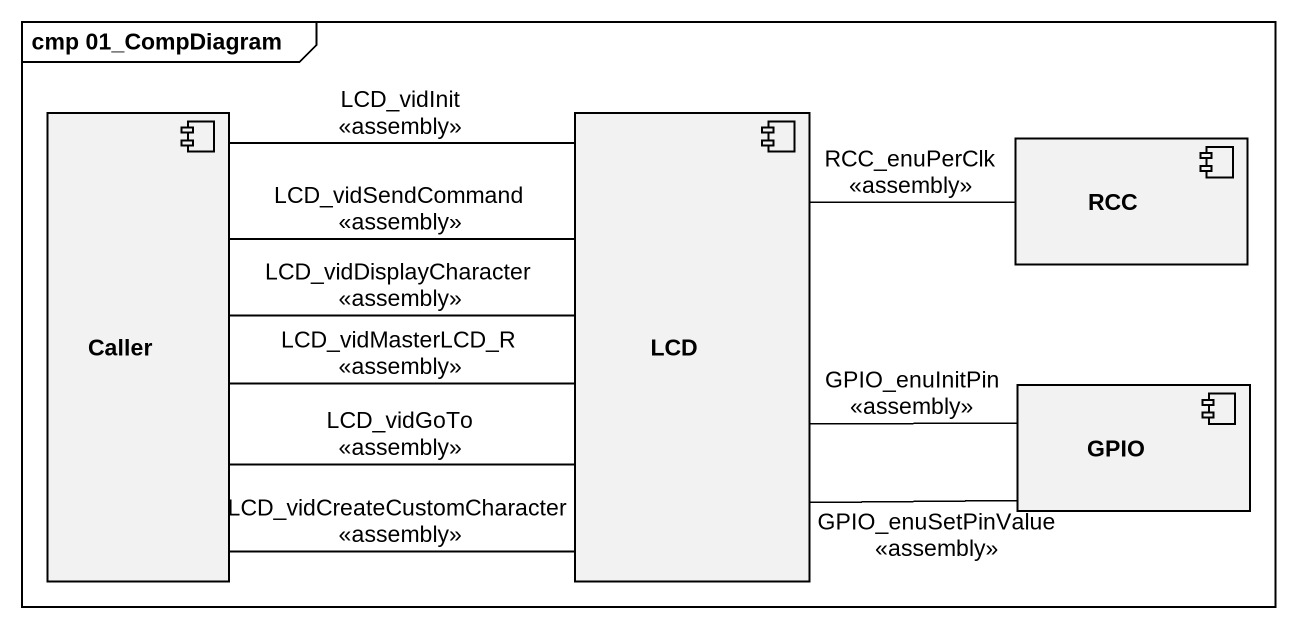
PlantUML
@startuml
mainframe cmp 01_CompDiagram
component Caller
component LCD
component RCC
component GPIO
Caller -right- LCD : LCD_vidInit\n<<assembly>>
Caller -right- LCD : LCD_vidSendCommand\n<<assembly>>
Caller -right- LCD : LCD_vidDisplayCharacter\n<<assembly>>
Caller -right- LCD : LCD_vidCreateCustomCharacter\n<<assembly>>
Caller -right- LCD : LCD_vidGoTo\n<<assembly>>
Caller -right- LCD : LCD_vidMasterLCD_R\n<<assembly>>
LCD -right- RCC : RCC_enuPerClk\n<<assembly>>
LCD -right- GPIO : GPIO_enuInitPin\n<<assembly>>
LCD -right- GPIO : GPIO_enuSetPinValue\n<<assembly>>
@enduml
